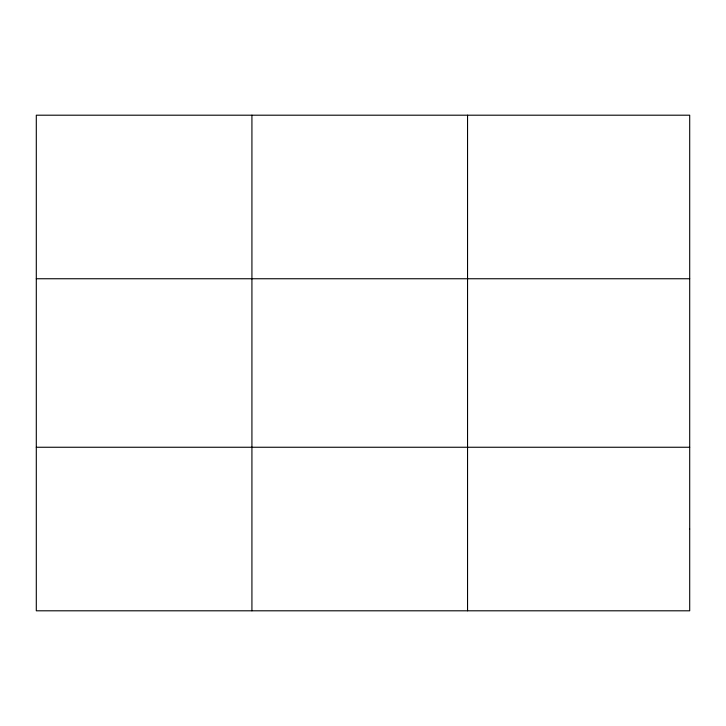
<?xml version="1.0" encoding="UTF-8"?>
<svg xmlns="http://www.w3.org/2000/svg" width="726" height="726" viewBox="0 0 726 726"><rect width="100%" height="100%" fill="white"/><g stroke="black" fill="none" stroke-linecap="round" stroke-linejoin="round"><path stroke-width="1.09" d="M251.922 610.802L251.922 115.198M467.544 610.802L467.544 115.198M36.3 278.748L689.7 278.748M36.3 447.252L689.7 447.252M689.7 529.027L689.7 610.802L36.3 610.802L36.3 115.198L689.7 115.198L689.7 529.027"/></g></svg>
